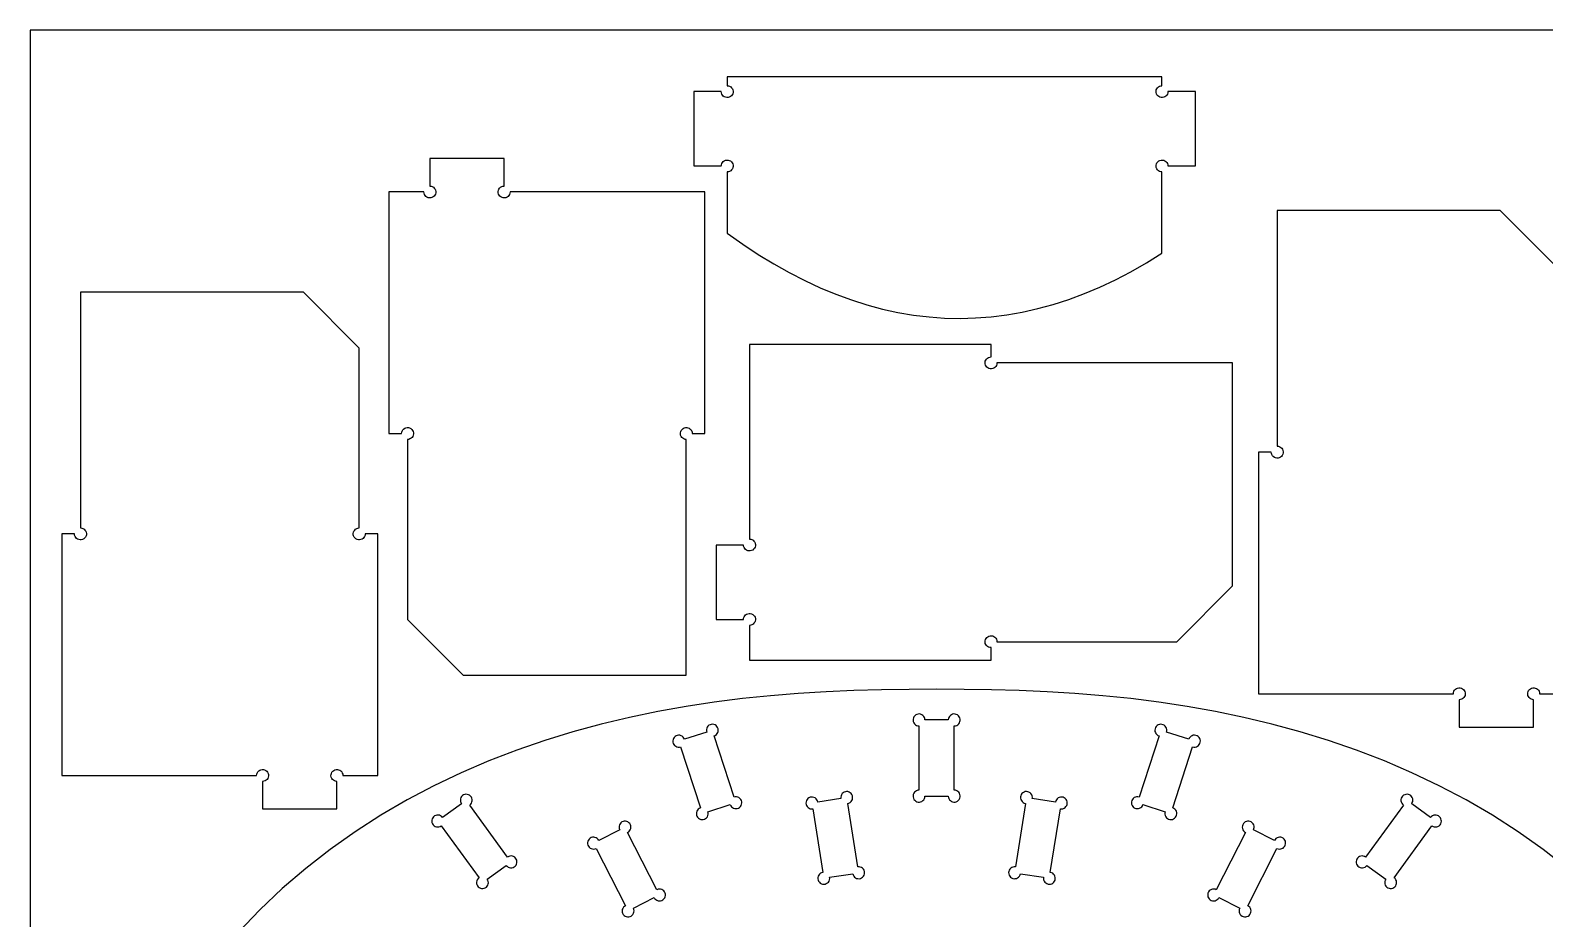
# Model space of a CAD drawing. Extents: x 0 to 2440, y -2940 to 1220.
# Drawn here: x 0 to 815, y 742 to 1220 of the extents above; entities that cross this region are included whole.
import ezdxf

# ---------------------------------------------------------------- set-up
doc = ezdxf.new("R2010")
doc.units = 0
doc.layers.add('CUT', color=1, linetype='Continuous')
doc.layers.add('REFERENCE-SHEET', color=8, linetype='Continuous')

msp = doc.modelspace()

# ---------------------------------------------------------------- linework, layer by layer
at = {"layer": 'CUT'}
for points in [[(375, 1195), (375, 1190.2), (375.68, 1190.13), (376.33, 1189.91), (376.92, 1189.56), (377.42, 1189.1), (377.81, 1188.53), (378.07, 1187.9), (378.19, 1187.23), (378.17, 1186.54), (378, 1185.88), (377.69, 1185.27), (377.26, 1184.74), (376.73, 1184.31), (376.12, 1184), (375.46, 1183.83), (374.77, 1183.81), (374.1, 1183.93), (373.47, 1184.19), (372.9, 1184.58), (372.44, 1185.08), (372.09, 1185.67), (371.87, 1186.32), (371.8, 1187), (357, 1187), (357, 1147), (371.8, 1147), (371.87, 1147.68), (372.09, 1148.33), (372.44, 1148.92), (372.9, 1149.42), (373.47, 1149.81), (374.1, 1150.07), (374.77, 1150.19), (375.46, 1150.17), (376.12, 1150), (376.73, 1149.69), (377.26, 1149.26), (377.69, 1148.73), (378, 1148.12), (378.17, 1147.46), (378.19, 1146.77), (378.07, 1146.1), (377.81, 1145.47), (377.42, 1144.9), (376.92, 1144.44), (376.33, 1144.09), (375.68, 1143.87), (375, 1143.8), (375, 1110.83), (383.36, 1104.9), (391.71, 1099.39), (400.07, 1094.28), (408.43, 1089.58), (416.79, 1085.29), (425.14, 1081.42), (433.5, 1077.95), (441.86, 1074.89), (450.21, 1072.25), (458.57, 1070.01), (466.93, 1068.19), (475.29, 1066.78), (483.64, 1065.77), (492, 1065.18), (500.36, 1065), (508.71, 1065.23), (517.07, 1065.87), (525.43, 1066.92), (533.79, 1068.38), (542.14, 1070.25), (550.5, 1072.53), (558.86, 1075.22), (567.21, 1078.33), (575.57, 1081.84), (583.93, 1085.76), (592.29, 1090.1), (600.64, 1094.84), (609, 1100), (609, 1143.8), (608.32, 1143.87), (607.67, 1144.09), (607.08, 1144.44), (606.58, 1144.9), (606.19, 1145.47), (605.93, 1146.1), (605.81, 1146.77), (605.83, 1147.46), (606, 1148.12), (606.31, 1148.73), (606.74, 1149.26), (607.27, 1149.69), (607.88, 1150), (608.54, 1150.17), (609.23, 1150.19), (609.9, 1150.07), (610.53, 1149.81), (611.1, 1149.42), (611.56, 1148.92), (611.91, 1148.33), (612.13, 1147.68), (612.2, 1147), (627, 1147), (627, 1187), (612.2, 1187), (612.13, 1186.32), (611.91, 1185.67), (611.56, 1185.08), (611.1, 1184.58), (610.53, 1184.19), (609.9, 1183.93), (609.23, 1183.81), (608.54, 1183.83), (607.88, 1184), (607.27, 1184.31), (606.74, 1184.74), (606.31, 1185.27), (606, 1185.88), (605.83, 1186.54), (605.81, 1187.23), (605.93, 1187.9), (606.19, 1188.53), (606.58, 1189.1), (607.08, 1189.56), (607.67, 1189.91), (608.32, 1190.13), (609, 1190.2), (609, 1195)], [(363, 1133), (258.2, 1133), (258.13, 1132.32), (257.91, 1131.67), (257.56, 1131.08), (257.1, 1130.58), (256.53, 1130.19), (255.9, 1129.93), (255.23, 1129.81), (254.54, 1129.83), (253.88, 1130), (253.27, 1130.31), (252.74, 1130.74), (252.31, 1131.27), (252, 1131.88), (251.83, 1132.54), (251.81, 1133.23), (251.93, 1133.9), (252.19, 1134.53), (252.58, 1135.1), (253.08, 1135.56), (253.67, 1135.91), (254.32, 1136.13), (255, 1136.2), (255, 1151), (215, 1151), (215, 1136.2), (215.68, 1136.13), (216.33, 1135.91), (216.92, 1135.56), (217.42, 1135.1), (217.81, 1134.53), (218.07, 1133.9), (218.19, 1133.23), (218.17, 1132.54), (218, 1131.88), (217.69, 1131.27), (217.26, 1130.74), (216.73, 1130.31), (216.12, 1130), (215.46, 1129.83), (214.77, 1129.81), (214.1, 1129.93), (213.47, 1130.19), (212.9, 1130.58), (212.44, 1131.08), (212.09, 1131.67), (211.87, 1132.32), (211.8, 1133), (193, 1133), (193, 1003), (199.8, 1003), (199.87, 1003.68), (200.09, 1004.33), (200.44, 1004.92), (200.9, 1005.42), (201.47, 1005.81), (202.1, 1006.07), (202.77, 1006.19), (203.46, 1006.17), (204.12, 1006), (204.73, 1005.69), (205.26, 1005.26), (205.69, 1004.73), (206, 1004.12), (206.17, 1003.46), (206.19, 1002.77), (206.07, 1002.1), (205.81, 1001.47), (205.42, 1000.9), (204.92, 1000.44), (204.33, 1000.09), (203.68, 999.87), (203, 999.8), (203, 903), (233, 873), (353, 873), (353, 999.8), (352.32, 999.87), (351.67, 1000.09), (351.08, 1000.44), (350.58, 1000.9), (350.19, 1001.47), (349.93, 1002.1), (349.81, 1002.77), (349.83, 1003.46), (350, 1004.12), (350.31, 1004.73), (350.74, 1005.26), (351.27, 1005.69), (351.88, 1006), (352.54, 1006.17), (353.23, 1006.19), (353.9, 1006.07), (354.53, 1005.81), (355.1, 1005.42), (355.56, 1004.92), (355.91, 1004.33), (356.13, 1003.68), (356.2, 1003), (363, 1003)], [(17, 819), (121.8, 819), (121.87, 819.68), (122.09, 820.33), (122.44, 820.92), (122.9, 821.42), (123.47, 821.81), (124.1, 822.07), (124.77, 822.19), (125.46, 822.17), (126.12, 822), (126.73, 821.69), (127.26, 821.26), (127.69, 820.73), (128, 820.12), (128.17, 819.46), (128.19, 818.77), (128.07, 818.1), (127.81, 817.47), (127.42, 816.9), (126.92, 816.44), (126.33, 816.09), (125.68, 815.87), (125, 815.8), (125, 801), (165, 801), (165, 815.8), (164.32, 815.87), (163.67, 816.09), (163.08, 816.44), (162.58, 816.9), (162.19, 817.47), (161.93, 818.1), (161.81, 818.77), (161.83, 819.46), (162, 820.12), (162.31, 820.73), (162.74, 821.26), (163.27, 821.69), (163.88, 822), (164.54, 822.17), (165.23, 822.19), (165.9, 822.07), (166.53, 821.81), (167.1, 821.42), (167.56, 820.92), (167.91, 820.33), (168.13, 819.68), (168.2, 819), (187, 819), (187, 949), (180.2, 949), (180.13, 948.32), (179.91, 947.67), (179.56, 947.08), (179.1, 946.58), (178.53, 946.19), (177.9, 945.93), (177.23, 945.81), (176.54, 945.83), (175.88, 946), (175.27, 946.31), (174.74, 946.74), (174.31, 947.27), (174, 947.88), (173.83, 948.54), (173.81, 949.23), (173.93, 949.9), (174.19, 950.53), (174.58, 951.1), (175.08, 951.56), (175.67, 951.91), (176.32, 952.13), (177, 952.2), (177, 1049), (147, 1079), (27, 1079), (27, 952.2), (27.68, 952.13), (28.33, 951.91), (28.92, 951.56), (29.42, 951.1), (29.81, 950.53), (30.07, 949.9), (30.19, 949.23), (30.17, 948.54), (30, 947.88), (29.69, 947.27), (29.26, 946.74), (28.73, 946.31), (28.12, 946), (27.46, 945.83), (26.77, 945.81), (26.1, 945.93), (25.47, 946.19), (24.9, 946.58), (24.44, 947.08), (24.09, 947.67), (23.87, 948.32), (23.8, 949), (17, 949)], [(387, 1051), (387, 946.2), (387.68, 946.13), (388.33, 945.91), (388.92, 945.56), (389.42, 945.1), (389.81, 944.53), (390.07, 943.9), (390.19, 943.23), (390.17, 942.54), (390, 941.88), (389.69, 941.27), (389.26, 940.74), (388.73, 940.31), (388.12, 940), (387.46, 939.83), (386.77, 939.81), (386.1, 939.93), (385.47, 940.19), (384.9, 940.58), (384.44, 941.08), (384.09, 941.67), (383.87, 942.32), (383.8, 943), (369, 943), (369, 903), (383.8, 903), (383.87, 903.68), (384.09, 904.33), (384.44, 904.92), (384.9, 905.42), (385.47, 905.81), (386.1, 906.07), (386.77, 906.19), (387.46, 906.17), (388.12, 906), (388.73, 905.69), (389.26, 905.26), (389.69, 904.73), (390, 904.12), (390.17, 903.46), (390.19, 902.77), (390.07, 902.1), (389.81, 901.47), (389.42, 900.9), (388.92, 900.44), (388.33, 900.09), (387.68, 899.87), (387, 899.8), (387, 881), (517, 881), (517, 887.8), (516.32, 887.87), (515.67, 888.09), (515.08, 888.44), (514.58, 888.9), (514.19, 889.47), (513.93, 890.1), (513.81, 890.77), (513.83, 891.46), (514, 892.12), (514.31, 892.73), (514.74, 893.26), (515.27, 893.69), (515.88, 894), (516.54, 894.17), (517.23, 894.19), (517.9, 894.07), (518.53, 893.81), (519.1, 893.42), (519.56, 892.92), (519.91, 892.33), (520.13, 891.68), (520.2, 891), (617, 891), (647, 921), (647, 1041), (520.2, 1041), (520.13, 1040.32), (519.91, 1039.67), (519.56, 1039.08), (519.1, 1038.58), (518.53, 1038.19), (517.9, 1037.93), (517.23, 1037.81), (516.54, 1037.83), (515.88, 1038), (515.27, 1038.31), (514.74, 1038.74), (514.31, 1039.27), (514, 1039.88), (513.83, 1040.54), (513.81, 1041.23), (513.93, 1041.9), (514.19, 1042.53), (514.58, 1043.1), (515.08, 1043.56), (515.67, 1043.91), (516.32, 1044.13), (517, 1044.2), (517, 1051)], [(494, 807.9), (494.07, 807.22), (494.29, 806.57), (494.64, 805.98), (495.1, 805.48), (495.67, 805.09), (496.3, 804.83), (496.97, 804.71), (497.66, 804.73), (498.32, 804.9), (498.93, 805.21), (499.46, 805.64), (499.89, 806.17), (500.2, 806.78), (500.37, 807.44), (500.39, 808.13), (500.27, 808.8), (500.01, 809.43), (499.62, 810), (499.12, 810.46), (498.53, 810.81), (497.88, 811.03), (497.2, 811.1), (497.2, 845.7), (497.88, 845.77), (498.53, 845.99), (499.12, 846.34), (499.62, 846.8), (500.01, 847.37), (500.27, 848), (500.39, 848.67), (500.37, 849.36), (500.2, 850.02), (499.89, 850.63), (499.46, 851.16), (498.93, 851.59), (498.32, 851.9), (497.66, 852.07), (496.97, 852.09), (496.3, 851.97), (495.67, 851.71), (495.1, 851.32), (494.64, 850.82), (494.29, 850.23), (494.07, 849.58), (494, 848.9), (481.4, 848.9), (481.33, 849.58), (481.11, 850.23), (480.76, 850.82), (480.3, 851.32), (479.73, 851.71), (479.1, 851.97), (478.43, 852.09), (477.74, 852.07), (477.08, 851.9), (476.47, 851.59), (475.94, 851.16), (475.51, 850.63), (475.2, 850.02), (475.03, 849.36), (475.01, 848.67), (475.13, 848), (475.39, 847.37), (475.78, 846.8), (476.28, 846.34), (476.87, 845.99), (477.52, 845.77), (478.2, 845.7), (478.2, 811.1), (477.52, 811.03), (476.87, 810.81), (476.28, 810.46), (475.78, 810), (475.39, 809.43), (475.13, 808.8), (475.01, 808.13), (475.03, 807.44), (475.2, 806.78), (475.51, 806.17), (475.94, 805.64), (476.47, 805.21), (477.08, 804.9), (477.74, 804.73), (478.43, 804.71), (479.1, 804.83), (479.73, 805.09), (480.3, 805.48), (480.76, 805.98), (481.11, 806.57), (481.33, 807.22), (481.4, 807.9)], [(376.65, 803.37), (376.93, 802.75), (377.33, 802.2), (377.85, 801.75), (378.44, 801.41), (379.1, 801.22), (379.78, 801.16), (380.46, 801.26), (381.1, 801.49), (381.68, 801.86), (382.17, 802.34), (382.54, 802.91), (382.79, 803.55), (382.89, 804.22), (382.84, 804.91), (382.66, 805.57), (382.33, 806.17), (381.89, 806.69), (381.34, 807.1), (380.72, 807.39), (380.06, 807.54), (379.37, 807.55), (378.7, 807.41), (368.01, 840.31), (368.63, 840.59), (369.18, 841), (369.64, 841.51), (369.97, 842.11), (370.17, 842.76), (370.22, 843.45), (370.13, 844.12), (369.89, 844.77), (369.53, 845.35), (369.05, 845.83), (368.47, 846.21), (367.83, 846.45), (367.16, 846.55), (366.48, 846.51), (365.82, 846.32), (365.21, 846), (364.69, 845.55), (364.28, 845.01), (363.99, 844.39), (363.84, 843.72), (363.84, 843.04), (363.98, 842.37), (351.99, 838.47), (351.71, 839.1), (351.31, 839.65), (350.79, 840.1), (350.2, 840.43), (349.54, 840.63), (348.86, 840.68), (348.18, 840.59), (347.54, 840.36), (346.96, 839.99), (346.47, 839.51), (346.1, 838.94), (345.86, 838.3), (345.75, 837.62), (345.8, 836.94), (345.99, 836.28), (346.31, 835.68), (346.75, 835.16), (347.3, 834.74), (347.92, 834.45), (348.59, 834.3), (349.27, 834.3), (349.94, 834.44), (360.63, 801.53), (360.01, 801.25), (359.46, 800.85), (359, 800.33), (358.67, 799.74), (358.48, 799.08), (358.42, 798.4), (358.51, 797.72), (358.75, 797.08), (359.11, 796.5), (359.59, 796.01), (360.17, 795.64), (360.81, 795.4), (361.48, 795.29), (362.17, 795.34), (362.82, 795.53), (363.43, 795.85), (363.95, 796.29), (364.36, 796.84), (364.65, 797.46), (364.8, 798.13), (364.8, 798.81), (364.66, 799.48)], [(610.74, 799.48), (610.6, 798.81), (610.6, 798.13), (610.75, 797.46), (611.04, 796.84), (611.45, 796.29), (611.97, 795.85), (612.58, 795.53), (613.23, 795.34), (613.92, 795.29), (614.59, 795.4), (615.23, 795.64), (615.81, 796.01), (616.29, 796.5), (616.65, 797.08), (616.89, 797.72), (616.98, 798.4), (616.92, 799.08), (616.73, 799.74), (616.4, 800.33), (615.94, 800.85), (615.39, 801.25), (614.77, 801.53), (625.46, 834.44), (626.13, 834.3), (626.81, 834.3), (627.48, 834.45), (628.1, 834.74), (628.65, 835.16), (629.09, 835.68), (629.41, 836.28), (629.6, 836.94), (629.65, 837.62), (629.54, 838.3), (629.3, 838.94), (628.93, 839.51), (628.44, 839.99), (627.86, 840.36), (627.22, 840.59), (626.54, 840.68), (625.86, 840.63), (625.2, 840.43), (624.61, 840.1), (624.09, 839.65), (623.69, 839.1), (623.41, 838.47), (611.42, 842.37), (611.56, 843.04), (611.56, 843.72), (611.41, 844.39), (611.12, 845.01), (610.71, 845.55), (610.19, 846), (609.58, 846.32), (608.92, 846.51), (608.24, 846.55), (607.57, 846.45), (606.93, 846.21), (606.35, 845.83), (605.87, 845.35), (605.51, 844.77), (605.27, 844.12), (605.18, 843.45), (605.23, 842.76), (605.43, 842.11), (605.76, 841.51), (606.22, 841), (606.77, 840.59), (607.39, 840.31), (596.7, 807.41), (596.03, 807.55), (595.34, 807.54), (594.68, 807.39), (594.06, 807.1), (593.51, 806.69), (593.07, 806.17), (592.74, 805.57), (592.56, 804.91), (592.51, 804.22), (592.61, 803.55), (592.86, 802.91), (593.23, 802.34), (593.72, 801.86), (594.3, 801.49), (594.94, 801.26), (595.62, 801.16), (596.3, 801.22), (596.96, 801.41), (597.55, 801.75), (598.07, 802.2), (598.47, 802.75), (598.75, 803.37)], [(256.13, 770.65), (256.59, 770.14), (257.15, 769.74), (257.77, 769.47), (258.45, 769.34), (259.13, 769.35), (259.79, 769.51), (260.41, 769.81), (260.95, 770.23), (261.39, 770.76), (261.7, 771.37), (261.88, 772.03), (261.91, 772.71), (261.8, 773.38), (261.55, 774.02), (261.17, 774.59), (260.67, 775.06), (260.09, 775.42), (259.44, 775.64), (258.76, 775.73), (258.08, 775.66), (257.43, 775.46), (256.84, 775.12), (236.5, 803.11), (237.01, 803.57), (237.41, 804.12), (237.68, 804.75), (237.81, 805.42), (237.79, 806.11), (237.63, 806.77), (237.34, 807.39), (236.91, 807.93), (236.39, 808.36), (235.78, 808.68), (235.12, 808.86), (234.44, 808.89), (233.76, 808.78), (233.13, 808.53), (232.56, 808.15), (232.09, 807.65), (231.73, 807.07), (231.5, 806.42), (231.42, 805.74), (231.48, 805.06), (231.69, 804.41), (232.03, 803.82), (221.84, 796.41), (221.38, 796.92), (220.82, 797.32), (220.19, 797.59), (219.52, 797.72), (218.84, 797.7), (218.17, 797.54), (217.56, 797.25), (217.02, 796.82), (216.58, 796.3), (216.27, 795.69), (216.09, 795.03), (216.05, 794.35), (216.17, 793.67), (216.42, 793.04), (216.8, 792.47), (217.29, 792), (217.88, 791.64), (218.52, 791.41), (219.2, 791.33), (219.88, 791.39), (220.54, 791.6), (221.13, 791.94), (241.47, 763.95), (240.96, 763.49), (240.56, 762.93), (240.29, 762.3), (240.16, 761.63), (240.17, 760.95), (240.33, 760.28), (240.63, 759.67), (241.05, 759.13), (241.58, 758.69), (242.19, 758.38), (242.85, 758.2), (243.53, 758.16), (244.21, 758.28), (244.84, 758.53), (245.41, 758.91), (245.88, 759.41), (246.24, 759.99), (246.46, 760.63), (246.55, 761.31), (246.48, 761.99), (246.28, 762.65), (245.94, 763.24)], [(442.61, 766.17), (442.79, 765.51), (443.1, 764.9), (443.54, 764.37), (444.08, 763.95), (444.69, 763.66), (445.36, 763.5), (446.04, 763.48), (446.71, 763.61), (447.34, 763.88), (447.9, 764.28), (448.36, 764.79), (448.7, 765.38), (448.91, 766.03), (448.97, 766.72), (448.89, 767.39), (448.66, 768.04), (448.3, 768.62), (447.83, 769.12), (447.26, 769.5), (446.63, 769.75), (445.95, 769.86), (445.27, 769.83), (439.86, 804), (440.52, 804.18), (441.12, 804.5), (441.65, 804.93), (442.07, 805.47), (442.37, 806.09), (442.53, 806.75), (442.54, 807.44), (442.41, 808.11), (442.14, 808.74), (441.74, 809.29), (441.24, 809.75), (440.64, 810.09), (439.99, 810.3), (439.31, 810.36), (438.63, 810.28), (437.98, 810.06), (437.4, 809.7), (436.91, 809.23), (436.53, 808.66), (436.27, 808.02), (436.16, 807.35), (436.19, 806.66), (423.75, 804.69), (423.57, 805.35), (423.26, 805.96), (422.82, 806.49), (422.28, 806.91), (421.66, 807.21), (421, 807.37), (420.32, 807.38), (419.64, 807.25), (419.02, 806.98), (418.46, 806.58), (418, 806.07), (417.66, 805.48), (417.45, 804.83), (417.39, 804.15), (417.47, 803.47), (417.7, 802.82), (418.06, 802.24), (418.53, 801.74), (419.1, 801.36), (419.73, 801.11), (420.41, 801), (421.09, 801.03), (426.5, 766.86), (425.84, 766.68), (425.23, 766.36), (424.71, 765.93), (424.29, 765.39), (423.99, 764.77), (423.83, 764.11), (423.81, 763.42), (423.95, 762.75), (424.22, 762.12), (424.61, 761.57), (425.12, 761.11), (425.72, 760.77), (426.37, 760.56), (427.05, 760.5), (427.73, 760.58), (428.37, 760.81), (428.96, 761.16), (429.45, 761.64), (429.83, 762.2), (430.09, 762.84), (430.2, 763.51), (430.16, 764.2)], [(545.24, 764.2), (545.2, 763.51), (545.31, 762.84), (545.57, 762.2), (545.95, 761.64), (546.44, 761.16), (547.03, 760.81), (547.67, 760.58), (548.35, 760.5), (549.03, 760.56), (549.68, 760.77), (550.28, 761.11), (550.79, 761.57), (551.18, 762.12), (551.45, 762.75), (551.59, 763.42), (551.57, 764.11), (551.41, 764.77), (551.11, 765.39), (550.69, 765.93), (550.17, 766.36), (549.56, 766.68), (548.9, 766.86), (554.31, 801.03), (554.99, 801), (555.67, 801.11), (556.3, 801.36), (556.87, 801.74), (557.34, 802.24), (557.7, 802.82), (557.93, 803.47), (558.01, 804.15), (557.95, 804.83), (557.74, 805.48), (557.4, 806.07), (556.94, 806.58), (556.38, 806.98), (555.76, 807.25), (555.08, 807.38), (554.4, 807.37), (553.74, 807.21), (553.12, 806.91), (552.58, 806.49), (552.14, 805.96), (551.83, 805.35), (551.65, 804.69), (539.21, 806.66), (539.24, 807.35), (539.13, 808.02), (538.87, 808.66), (538.49, 809.23), (538, 809.7), (537.42, 810.06), (536.77, 810.28), (536.09, 810.36), (535.41, 810.3), (534.76, 810.09), (534.16, 809.75), (533.66, 809.29), (533.26, 808.74), (532.99, 808.11), (532.86, 807.44), (532.87, 806.75), (533.03, 806.09), (533.33, 805.47), (533.75, 804.93), (534.28, 804.5), (534.88, 804.18), (535.54, 804), (530.13, 769.83), (529.45, 769.86), (528.77, 769.75), (528.14, 769.5), (527.57, 769.12), (527.1, 768.62), (526.74, 768.04), (526.51, 767.39), (526.43, 766.72), (526.49, 766.03), (526.7, 765.38), (527.04, 764.79), (527.5, 764.28), (528.06, 763.88), (528.69, 763.61), (529.36, 763.48), (530.04, 763.5), (530.71, 763.66), (531.32, 763.95), (531.86, 764.37), (532.3, 764.9), (532.61, 765.51), (532.79, 766.17)], [(729.46, 763.24), (729.12, 762.65), (728.92, 761.99), (728.85, 761.31), (728.94, 760.63), (729.16, 759.99), (729.52, 759.41), (729.99, 758.91), (730.56, 758.53), (731.19, 758.28), (731.87, 758.16), (732.55, 758.2), (733.21, 758.38), (733.82, 758.69), (734.35, 759.13), (734.77, 759.67), (735.07, 760.28), (735.23, 760.95), (735.24, 761.63), (735.11, 762.3), (734.84, 762.93), (734.44, 763.49), (733.93, 763.95), (754.27, 791.94), (754.86, 791.6), (755.52, 791.39), (756.2, 791.33), (756.88, 791.41), (757.52, 791.64), (758.11, 792), (758.6, 792.47), (758.98, 793.04), (759.23, 793.67), (759.35, 794.35), (759.31, 795.03), (759.13, 795.69), (758.82, 796.3), (758.38, 796.82), (757.84, 797.25), (757.23, 797.54), (756.56, 797.7), (755.88, 797.72), (755.21, 797.59), (754.58, 797.32), (754.02, 796.92), (753.56, 796.41), (743.37, 803.82), (743.71, 804.41), (743.92, 805.06), (743.98, 805.74), (743.9, 806.42), (743.67, 807.07), (743.31, 807.65), (742.84, 808.15), (742.27, 808.53), (741.64, 808.78), (740.96, 808.89), (740.28, 808.86), (739.62, 808.68), (739.01, 808.36), (738.49, 807.93), (738.06, 807.39), (737.77, 806.77), (737.61, 806.11), (737.59, 805.42), (737.72, 804.75), (737.99, 804.12), (738.39, 803.57), (738.9, 803.11), (718.56, 775.12), (717.97, 775.46), (717.32, 775.66), (716.64, 775.73), (715.96, 775.64), (715.31, 775.42), (714.73, 775.06), (714.23, 774.59), (713.85, 774.02), (713.6, 773.38), (713.49, 772.71), (713.52, 772.03), (713.7, 771.37), (714.01, 770.76), (714.45, 770.23), (714.99, 769.81), (715.61, 769.51), (716.27, 769.35), (716.95, 769.34), (717.63, 769.47), (718.25, 769.74), (718.81, 770.14), (719.27, 770.65)], [(335.77, 753.26), (336.14, 752.68), (336.63, 752.2), (337.21, 751.84), (337.85, 751.6), (338.53, 751.51), (339.21, 751.56), (339.87, 751.76), (340.46, 752.09), (340.98, 752.55), (341.38, 753.1), (341.66, 753.72), (341.81, 754.39), (341.8, 755.07), (341.65, 755.74), (341.36, 756.36), (340.95, 756.91), (340.43, 757.35), (339.82, 757.67), (339.17, 757.86), (338.48, 757.91), (337.81, 757.8), (337.17, 757.56), (321.46, 788.39), (322.03, 788.76), (322.51, 789.25), (322.88, 789.83), (323.11, 790.47), (323.21, 791.15), (323.15, 791.83), (322.96, 792.49), (322.62, 793.08), (322.17, 793.6), (321.62, 794), (321, 794.28), (320.33, 794.42), (319.64, 794.42), (318.98, 794.27), (318.35, 793.98), (317.81, 793.57), (317.37, 793.05), (317.04, 792.44), (316.85, 791.79), (316.81, 791.1), (316.91, 790.43), (317.16, 789.79), (305.93, 784.07), (305.56, 784.64), (305.07, 785.12), (304.49, 785.49), (303.85, 785.72), (303.17, 785.81), (302.49, 785.76), (301.83, 785.56), (301.23, 785.23), (300.72, 784.78), (300.31, 784.23), (300.03, 783.6), (299.89, 782.93), (299.9, 782.25), (300.05, 781.58), (300.34, 780.96), (300.75, 780.42), (301.27, 779.97), (301.87, 779.65), (302.53, 779.46), (303.22, 779.42), (303.89, 779.52), (304.53, 779.76), (320.24, 748.93), (319.67, 748.56), (319.19, 748.07), (318.82, 747.5), (318.59, 746.85), (318.49, 746.17), (318.55, 745.49), (318.74, 744.84), (319.08, 744.24), (319.53, 743.73), (320.08, 743.32), (320.7, 743.04), (321.37, 742.9), (322.06, 742.9), (322.72, 743.05), (323.34, 743.34), (323.89, 743.76), (324.33, 744.28), (324.66, 744.88), (324.85, 745.54), (324.89, 746.22), (324.79, 746.9), (324.54, 747.54)], [(650.86, 747.54), (650.61, 746.9), (650.51, 746.22), (650.55, 745.54), (650.74, 744.88), (651.07, 744.28), (651.51, 743.76), (652.06, 743.34), (652.68, 743.05), (653.34, 742.9), (654.03, 742.9), (654.7, 743.04), (655.32, 743.32), (655.87, 743.73), (656.32, 744.24), (656.66, 744.84), (656.85, 745.49), (656.91, 746.17), (656.81, 746.85), (656.58, 747.5), (656.21, 748.07), (655.73, 748.56), (655.16, 748.93), (670.87, 779.76), (671.51, 779.52), (672.18, 779.42), (672.87, 779.46), (673.53, 779.65), (674.13, 779.97), (674.65, 780.42), (675.06, 780.96), (675.35, 781.58), (675.5, 782.25), (675.51, 782.93), (675.37, 783.6), (675.09, 784.23), (674.68, 784.78), (674.17, 785.23), (673.57, 785.56), (672.91, 785.76), (672.23, 785.81), (671.55, 785.72), (670.91, 785.49), (670.33, 785.12), (669.84, 784.64), (669.47, 784.07), (658.24, 789.79), (658.49, 790.43), (658.59, 791.1), (658.55, 791.79), (658.36, 792.44), (658.03, 793.05), (657.59, 793.57), (657.05, 793.98), (656.42, 794.27), (655.76, 794.42), (655.07, 794.42), (654.4, 794.28), (653.78, 794), (653.23, 793.6), (652.78, 793.08), (652.44, 792.49), (652.25, 791.83), (652.19, 791.15), (652.29, 790.47), (652.52, 789.83), (652.89, 789.25), (653.37, 788.76), (653.94, 788.39), (638.23, 757.56), (637.59, 757.8), (636.92, 757.91), (636.23, 757.86), (635.58, 757.67), (634.97, 757.35), (634.45, 756.91), (634.04, 756.36), (633.75, 755.74), (633.6, 755.07), (633.59, 754.39), (633.74, 753.72), (634.02, 753.1), (634.42, 752.55), (634.94, 752.09), (635.53, 751.76), (636.19, 751.56), (636.87, 751.51), (637.55, 751.6), (638.19, 751.84), (638.77, 752.2), (639.26, 752.68), (639.63, 753.26)]]:
    msp.add_lwpolyline(points, close=True, dxfattribs=at)
for points in [[(821, 1093), (791, 1123), (671, 1123), (671, 996.2), (671.68, 996.13), (672.33, 995.91), (672.92, 995.56), (673.42, 995.1), (673.81, 994.53), (674.07, 993.9), (674.19, 993.23), (674.17, 992.54), (674, 991.88), (673.69, 991.27), (673.26, 990.74), (672.73, 990.31), (672.12, 990), (671.46, 989.83), (670.77, 989.81), (670.1, 989.93), (669.47, 990.19), (668.9, 990.58), (668.44, 991.08), (668.09, 991.67), (667.87, 992.32), (667.8, 993), (661, 993), (661, 863), (765.8, 863), (765.87, 863.68), (766.09, 864.33), (766.44, 864.92), (766.9, 865.42), (767.47, 865.81), (768.1, 866.07), (768.77, 866.19), (769.46, 866.17), (770.12, 866), (770.73, 865.69), (771.26, 865.26), (771.69, 864.73), (772, 864.12), (772.17, 863.46), (772.19, 862.77), (772.07, 862.1), (771.81, 861.47), (771.42, 860.9), (770.92, 860.44), (770.33, 860.09), (769.68, 859.87), (769, 859.8), (769, 845), (809, 845), (809, 859.8), (808.32, 859.87), (807.67, 860.09), (807.08, 860.44), (806.58, 860.9), (806.19, 861.47), (805.93, 862.1), (805.81, 862.77), (805.83, 863.46), (806, 864.12), (806.31, 864.73), (806.74, 865.26), (807.27, 865.69), (807.88, 866), (808.54, 866.17), (809.23, 866.19), (809.9, 866.07), (810.53, 865.81), (811.1, 865.42), (811.56, 864.92), (811.91, 864.33), (812.13, 863.68), (812.2, 863), (831, 863)], [(827.17, 769.02), (814.1, 779.2), (800.62, 788.73), (786.77, 797.62), (772.6, 805.86), (758.16, 813.46), (743.5, 820.44), (728.65, 826.81), (713.66, 832.58), (698.57, 837.79), (683.4, 842.44), (668.19, 846.58), (652.95, 850.22), (637.72, 853.39), (622.51, 856.11), (607.34, 858.42), (592.21, 860.35), (577.13, 861.91), (562.1, 863.14), (547.13, 864.07), (532.21, 864.73), (517.34, 865.14), (502.51, 865.35), (487.7, 865.4), (472.89, 865.35), (458.06, 865.14), (443.19, 864.73), (428.27, 864.07), (413.3, 863.14), (398.27, 861.91), (383.19, 860.35), (368.06, 858.42), (352.89, 856.11), (337.68, 853.39), (322.45, 850.22), (307.21, 846.58), (292, 842.44), (276.83, 837.79), (261.74, 832.58), (246.75, 826.81), (231.9, 820.44), (217.24, 813.46), (202.8, 805.86), (188.63, 797.62), (174.78, 788.73), (161.3, 779.2), (148.23, 769.02), (135.63, 758.21), (123.54, 746.77), (112, 734.73)]]:
    msp.add_lwpolyline(points, dxfattribs=at)
at = {"layer": 'REFERENCE-SHEET'}
msp.add_lwpolyline([(0, 0), (2440, 0), (2440, 1220), (0, 1220)], close=True, dxfattribs=at)

doc.saveas('drawing.dxf')
